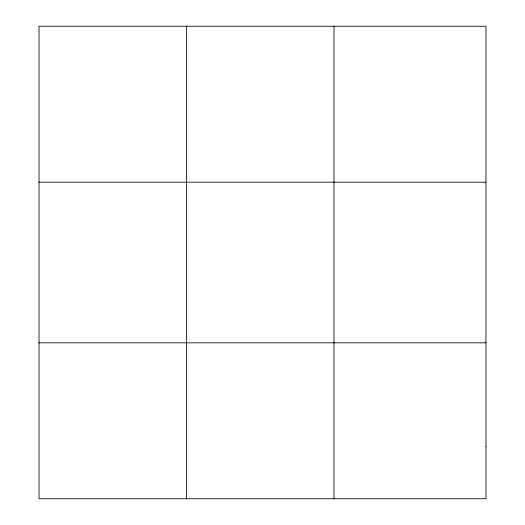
<?xml version="1.0" encoding="UTF-8"?>
<svg xmlns="http://www.w3.org/2000/svg" width="525" height="525" viewBox="0 0 525 525"><rect width="100%" height="100%" fill="white"/><g stroke="black" fill="none" stroke-linecap="round" stroke-linejoin="round"><path stroke-width="0.79" d="M186.519 498.75L186.519 26.25M334.012 498.75L334.012 26.25M39.021 182.175L485.979 182.175M39.021 342.825L485.979 342.825M485.979 446.775L485.979 498.75L39.021 498.75L39.021 26.25L485.979 26.25L485.979 446.775"/></g></svg>
